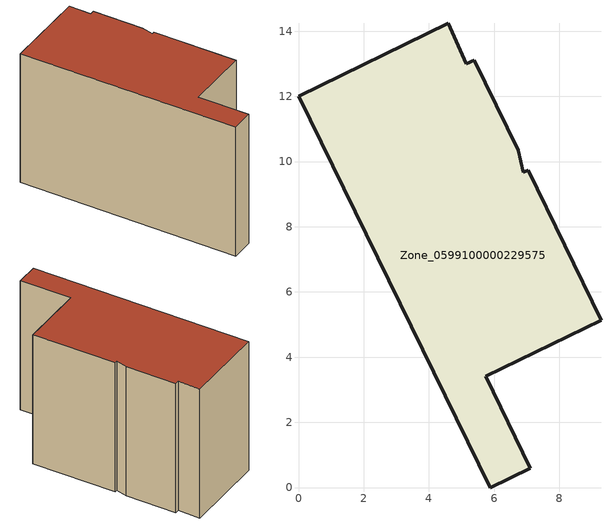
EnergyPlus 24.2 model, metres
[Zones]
Zone_0599100000229575
 floor ground (C_G): 5.4,13.11 6.75,10.35 6.9,9.67 7.04,9.74 9.28,5.14 5.74,3.41 7.11,0.6 5.88,0 0,12 4.59,14.24 5.14,13 z0
 wall outside (C_F): 5.88,0 7.11,0.6 5.74,3.41 9.28,5.14 7.04,9.74 6.9,9.67 6.75,10.35 5.4,13.11 5.14,13 4.59,14.24 0,12 5.88,0 z0:8.43
 roof outside (C_R): 6.75,10.35 5.4,13.11 5.14,13 4.59,14.24 0,12 5.88,0 7.11,0.6 5.74,3.41 9.28,5.14 7.04,9.74 6.9,9.67 z8.43
[BUILDING]
Pand.0599100000229575: North Axis=0; Terrain=City; Loads Convergence Tolerance Value=0.04; Temperature Convergence Tolerance Value=0.4; Solar Distribution=FullExterior; Maximum Number of Warmup Days=25; Minimum Number of Warmup Days=1
[Site:Location]
Rotterdam.The.Hague.AP_ZH_NLD Design_Conditions: Latitude=51.96; Longitude=4.45; Time Zone=1; Elevation=-4.5
[SITE:GROUNDTEMPERATURE:BUILDINGSURFACE]
18, 18, 18, 18, 18, 18, 18, 18, 18, 18, 18, 18
[MATERIAL] Thermal Absorptance=0.9; Solar Absorptance=0.7; Visible Absorptance=0.7
Name | Roughness | Thickness | Conductivity | Density | Specific Heat
G.TC.1946-1964 | MediumSmooth | 0.15 | 1 | 540 | 1210
F.TC.1946-1964 | Rough | 0.3 | 0.857143 | 1920 | 840
R.TC.1946-1964 | MediumRough | 0.2 | 0.235294 | 1500 | 1000
[CONSTRUCTION]
C_G: G.TC.1946-1964
C_F: F.TC.1946-1964
C_R: R.TC.1946-1964
[ZONE]
Zone_0599100000229575: Type=1; Multiplier=1; Ceiling Height=Autocalculate; Volume=Autocalculate; Floor Area=autocalculate; Part of Total Floor Area=Yes
[ZONEINFILTRATION:DESIGNFLOWRATE]
Infil_Zone_0599100000229575: Zone or ZoneList or Space or SpaceList=Zone_0599100000229575; Schedule=AlwaysOn; Design Flow Rate Calculation Method=Flow/Area; Flow Rate per Floor Area=0.003; Constant Term Coefficient=1; Temperature Term Coefficient=0; Velocity Term Coefficient=0; Velocity Squared Term Coefficient=0
[HVACTEMPLATE:ZONE:IDEALLOADSAIRSYSTEM]
Zone_0599100000229575: Maximum Heating Supply Air Temperature=50; Minimum Cooling Supply Air Temperature=13; Maximum Heating Supply Air Humidity Ratio=0.0156; Minimum Cooling Supply Air Humidity Ratio=0.0077; Heating Limit=NoLimit; Cooling Limit=NoLimit; Dehumidification Control Type=ConstantSensibleHeatRatio; Cooling Sensible Heat Ratio=0.7; Dehumidification Setpoint=60; Humidification Control Type=None; Humidification Setpoint=30; Outdoor Air Method=None; Outdoor Air Flow Rate per Person=0.00944; Outdoor Air Flow Rate per Zone Floor Area=0; Outdoor Air Flow Rate per Zone=0; Demand Controlled Ventilation Type=None; Outdoor Air Economizer Type=NoEconomizer; Heat Recovery Type=None; Sensible Heat Recovery Effectiveness=0.7; Latent Heat Recovery Effectiveness=0.65
[ZONECONTROL:THERMOSTAT]
ThermostatControl_Zone_0599100000229575: Zone or ZoneList=Zone_0599100000229575; Control Type Schedule=DualSetpointControlType; Control 1=Thermostat_Zone_0599100000229575; Temperature Difference Between Cutout And Setpoint=0
[THERMOSTATSETPOINT:DUALSETPOINT]
Thermostat_Zone_0599100000229575: Heating Setpoint Temperature Schedule=HeatingSetpoint_Zone_0599100000229575; Cooling Setpoint Temperature Schedule=CoolingSetpoint_Zone_0599100000229575
[SCHEDULE:COMPACT]
HeatingSetpoint_Zone_0599100000229575: Through: 12/31, For: AllDays, Until: 24:00, 21
CoolingSetpoint_Zone_0599100000229575: Through: 12/31, For: AllDays, Until: 24:00, 24
DualSetpointControlType: Through: 12/31, For: AllDays, Until: 24:00, 4
AlwaysOn: Through: 12/31, For: AllDays, Until: 24:00, 1
